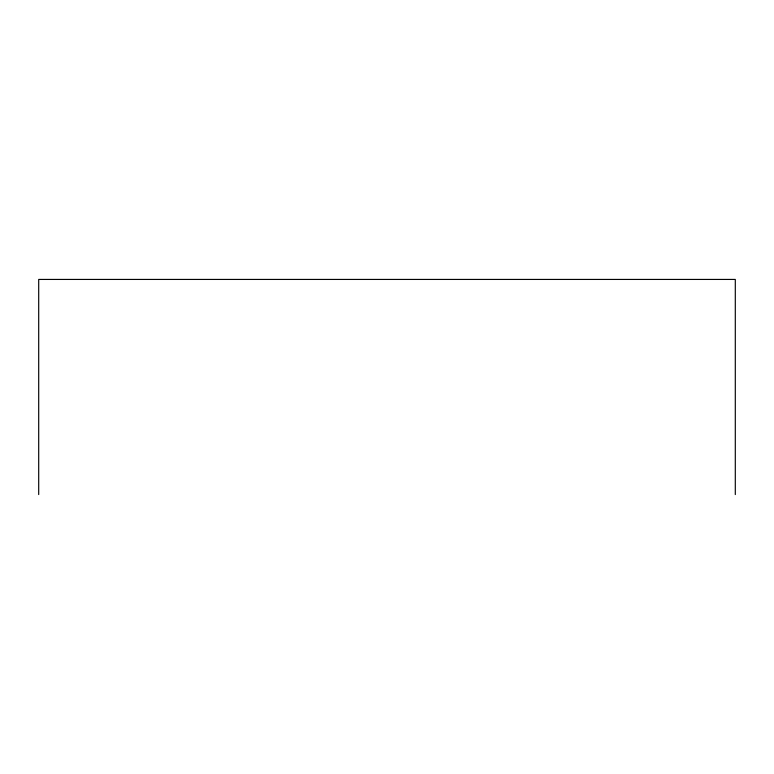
<?xml version="1.0" encoding="UTF-8"?>
<svg xmlns="http://www.w3.org/2000/svg" width="774" height="774" viewBox="0 0 774 774"><rect width="100%" height="100%" fill="white"/><g stroke="black" fill="none" stroke-linecap="round" stroke-linejoin="round"><path stroke-width="1.16" d="M735.3 494.567L735.3 279.433L38.7 279.433L38.7 494.567"/></g></svg>
